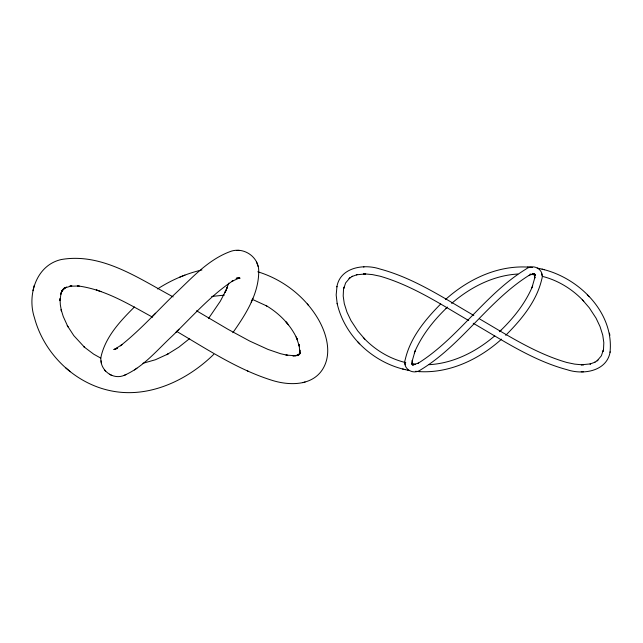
<?xml version="1.0" encoding="UTF-8"?>
<svg xmlns="http://www.w3.org/2000/svg" width="643" height="643" viewBox="0 0 643 643"><rect width="100%" height="100%" fill="white"/><g stroke="black" fill="none" stroke-linecap="round" stroke-linejoin="round"><path stroke-width="0.96" d="M173.168 296.897C139.049 278.668 102.1 252.498 61.431 259.507C36.072 265.069 26.95 295.306 34.457 317.771C43.845 352.967 73.398 382.456 109.133 390.438C147.512 399.207 186.719 380.849 213.797 354.301M348.988 278.652L349.905 277.864L345.621 282.928L343.523 289.278L343.193 296.021L344.278 303.592L346.987 312.168L350.949 320.544L357.733 330.912L364.734 339.038L363.247 337.471M598.03 360.064L597.114 360.844L601.39 355.78L603.496 349.43L603.825 342.695L602.74 335.124L600.032 326.548L596.069 318.172L589.285 307.804L582.285 299.67L583.772 301.245M336.996 286.368L336.168 294.96L337.213 303.826M610.014 352.348C614.459 311.019 575.943 274.722 537.259 268.187L539.678 268.637M343.78 287.943L343.659 288.45L343.973 287.156M603.238 350.765L603.359 350.258L603.046 351.552M336.876 286.874C340.091 267.367 363.874 263.63 379.716 268.943C413.819 278.025 443.606 297.942 473.811 315.456M610.143 351.842C606.928 371.349 583.145 375.086 567.295 369.765C533.2 360.683 503.413 340.766 473.208 323.252M32.954 290.7L34.264 285.363M228.812 283.113L224.986 292.557L225.942 290.467L220.332 301.205L208.493 318.526M414.333 352.854L415.113 350.909L412.091 361.382L412.163 360.715L412.71 365.039L412.292 364.42L413.971 364.79L412.171 364.637M532.677 285.862L531.906 287.799L534.928 277.334L534.855 277.993L534.309 273.669L534.888 274.69M232.862 332.696C245.602 314.548 258.904 293.964 258.727 270.984C258.832 256.541 242.982 246.237 229.736 251.743C207.239 260.198 190.867 279.15 173.658 295.129C156.104 312.225 139.66 330.623 120.37 345.83L122.001 344.624L115.113 349.004L117.307 348.088L113.787 349.535L117.54 348.442L116.648 348.538M414.88 351.504C422.089 334.963 433.543 320.568 446.451 308.093L446.089 308.431L447.528 307.089M532.139 287.212C524.929 303.753 513.468 318.148 500.567 330.615L500.929 330.277L499.37 331.74M251.196 302.122L252.892 298.264M226.449 289.278L227.405 287.132L224.986 292.557M62.845 289.84L61.471 291.536L64.26 288.072L61.624 291.785L62.524 289.953L60.683 294.454L61.165 292.525L59.968 300.635L60.016 298.665L60.338 304.838L61.519 311.381L61.133 309.621L63.247 316.493L67.957 326.845L67.25 325.551L73.8 335.622L84.691 347.445L84.024 346.89L93.717 354.18L100.597 358.022M298.239 355.603L300.096 352.251L299.308 354.454L297.154 355.643L300.241 353.417L298.706 354.96M236.785 278.13L240.08 278.186L236.126 278.387L239.574 277.872L231.793 281.409L233.481 280.412C210.325 295.684 191.992 316.927 172.163 336.08C157.109 350.057 143.405 367.032 124.163 375.367C111.657 380.68 97.8 368.142 101.409 355.177C106.312 335.871 120.707 320.632 134.451 306.968M178.971 329.248L175.627 332.6M152.15 316.686L155.646 313.197M440.712 303.97C425.425 319.426 410.515 337.334 405.387 358.947C401.875 368.704 413.248 375.713 421.052 369.604C462.124 344.511 488.278 300.924 529.012 275.373L528.506 275.614L532.894 273.982L532.267 274.127L534.847 274.079M505.703 335.333C521.248 319.748 536.415 301.647 541.631 279.769C545.143 270.012 533.77 262.995 525.966 269.112C484.894 294.205 458.74 337.792 418.006 363.343L418.513 363.102L412.645 364.806M62.893 289.784L66.559 287.116L64.485 288.048L71.831 285.83L69.749 286.215L79.193 285.998L77.369 285.862C104.753 289.262 128.833 304.26 152.608 317.2M445.446 299.574C468.835 278.507 500.27 263.839 532.308 267.496M501.572 339.142C478.36 360.016 447.295 374.636 415.507 371.292M189.685 338.523L178.899 347.124L166.794 354.679L168.048 353.971L155.437 359.742L142.947 363.295M451.627 303.408C470.105 287.413 493.125 275.413 517.856 274.031M494.756 335.847C476.407 351.56 453.612 363.311 429.162 364.677M349.454 278.25L352.565 276.249L352.034 276.514L357.01 274.682L356.455 274.81L365.682 273.918L363.496 273.902L364.01 273.91M597.564 360.466L594.453 362.467L594.984 362.194L590.009 364.034L590.555 363.898L581.328 364.79L583.522 364.806L583.008 364.806M134.459 369.982L136.919 368.214M157.519 288.964C171.11 280.179 186.165 273.588 201.942 269.956M124.163 375.367L126.414 374.451M184.919 275.108L179.751 277.157M176.495 331.29C207.472 349.454 237.934 369.773 272.519 380.479C289.077 385.575 311.308 386.033 322.119 370.063C332.399 354.671 326.957 334.376 318.446 319.499C305.224 296.688 282.968 279.48 257.819 271.78M302.813 382.681L305.087 382.006M211.692 296.455L224.319 295.137M239.051 250.392L236.391 250.513M534.373 273.91L533.047 273.918L534.614 274.215M581.232 371.742L583.531 371.758M363.488 266.949L364.002 266.958M365.184 273.918L372.45 274.609L380.15 276.225C412.091 285.484 440.238 303.954 468.707 320.552M581.827 364.79L574.569 364.099L566.861 362.483C535.482 353.417 507.777 335.373 479.807 319.057M527.316 267.078L532.412 267.504M419.702 371.63L417.09 371.453M533.69 273.91L534.285 273.958M412.734 364.75L413.328 364.806M530.033 274.264L531.64 274.416L529.993 274.256M415.378 364.292L411.689 363.785L413.24 364.026M531.528 274.408L535.33 274.931L533.778 274.69M407.397 370.087L408.956 370.376M337.109 303.327C344.664 336.731 374.041 363.456 407.34 370.079M544.428 269.714L542.049 269.136M402.59 368.994L404.969 369.572M405.781 362.612C390.084 358.923 375.721 350.347 364.525 338.813M542.716 276.458C557.835 280.34 571.643 288.723 582.494 299.895M101.015 291.609L96.281 289.929L97.503 290.363M252.241 299.308L266.813 305.988L266.154 305.594C279.625 313.623 291.175 325.382 297.484 339.874L296.061 336.844M247.298 370.85L248.19 371.252M109.382 374.242L111.93 375.496M196.533 310.77L228.144 329.385L249.741 341.079L268.035 349.43L280.477 353.682L287.734 355.37L285.966 355.032L294.992 355.74L292.814 355.852L297.661 355.217L295.378 355.892L299.316 354.43L299.895 350.017L299.847 352.276L299.043 344.535L299.469 346.698L296.616 338.009M65.634 367.756L70.32 371.702M589.076 296.736L587.284 294.84M357.934 341.98L359.734 343.868M104.504 369.958L105.54 371.212M307.298 303.946L308.294 305.168M287.059 323.124L286.063 321.902L288.41 324.787M412.131 364.018L412.436 364.557L412.018 362.612L412.436 364.557M256.597 262.175L258.028 266.306M609.427 333.13L609.91 335.381M101.136 360.795L101.449 363.44M541.912 275.341L541.752 273.902M534.92 275.453L534.992 276.104L534.839 274.73M405.106 363.375L405.267 364.806M412.091 363.255L412.171 363.978M64.509 288.233L62.709 289.631L64.533 288.273"/></g></svg>
